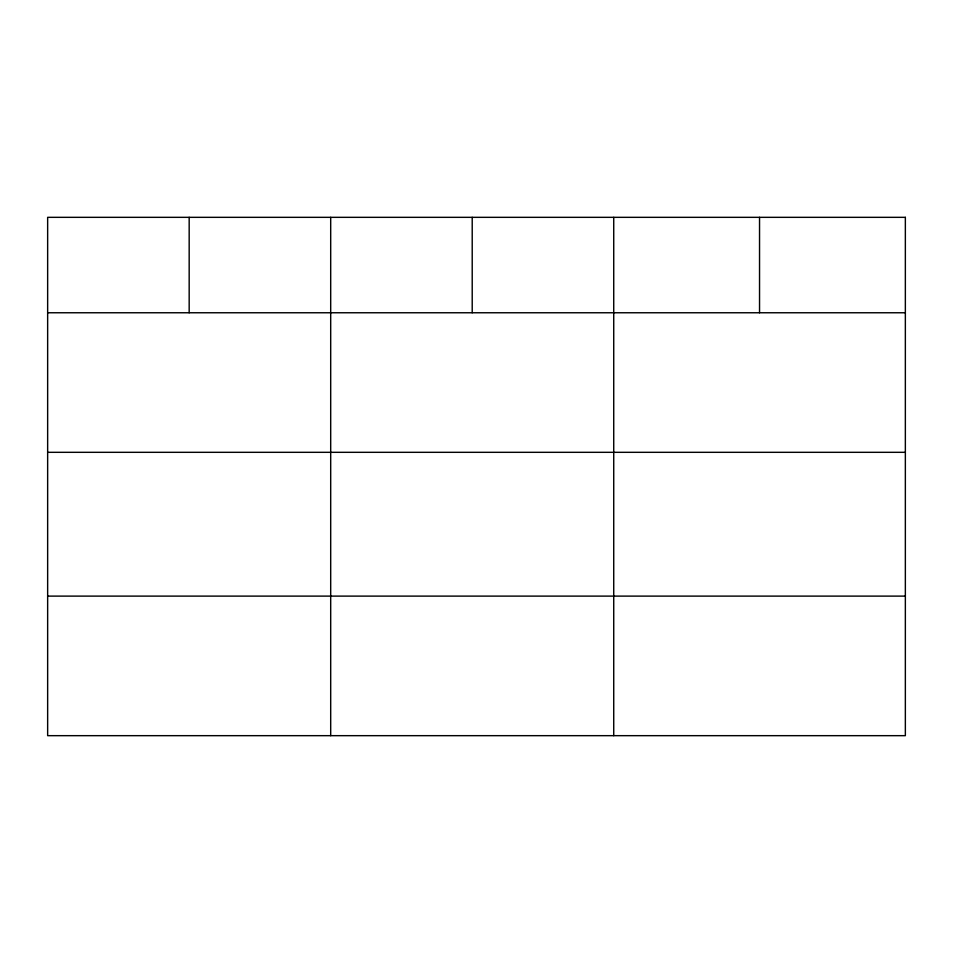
<?xml version="1.0" encoding="UTF-8"?>
<svg xmlns="http://www.w3.org/2000/svg" width="953" height="953" viewBox="0 0 953 953"><rect width="100%" height="100%" fill="white"/><g stroke="black" fill="none" stroke-linecap="round" stroke-linejoin="round"><path stroke-width="1.43" d="M47.65 312.763L905.35 312.763M47.65 452.318L905.35 452.318M47.65 596.113L905.35 596.113M759.541 217.332L759.541 312.763M613.732 217.332L613.732 735.668M472.211 217.332L472.211 312.763M330.691 217.332L330.691 735.668M189.171 217.332L189.171 312.763M905.35 217.332L47.65 217.332L47.65 735.668L905.35 735.668L905.35 217.332"/></g></svg>
